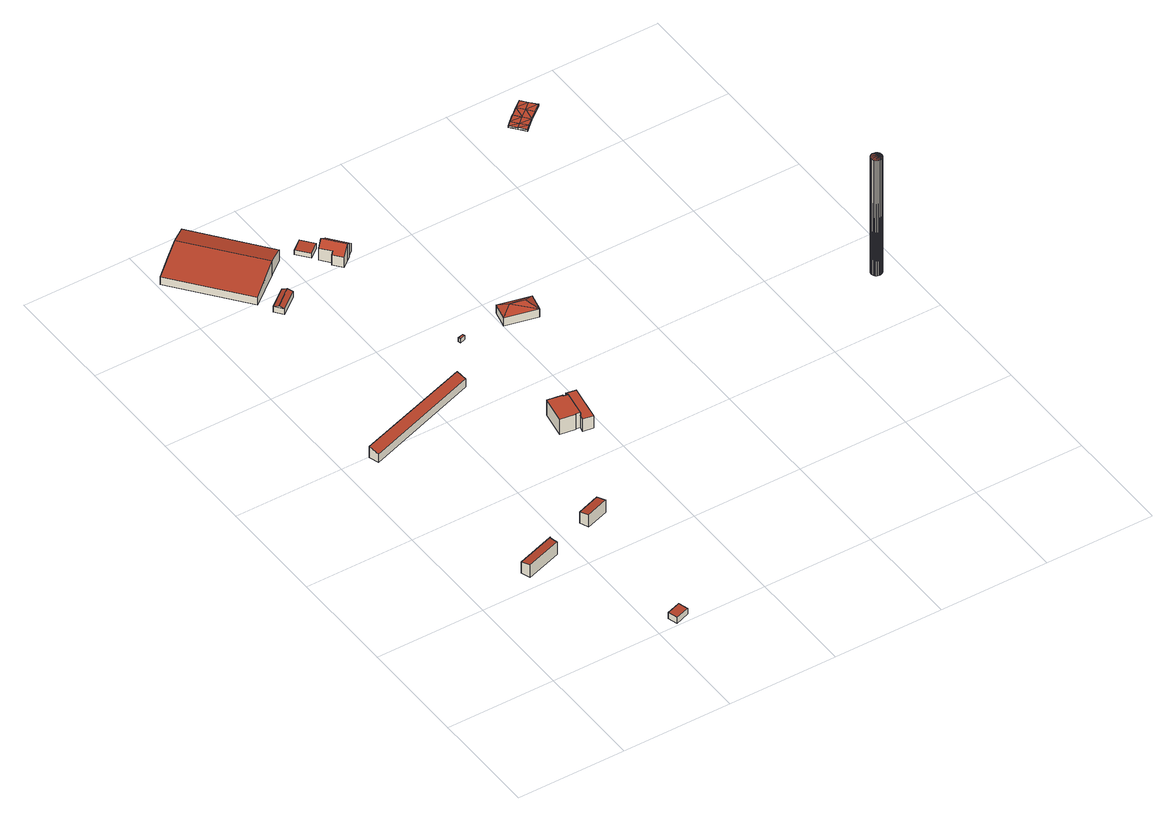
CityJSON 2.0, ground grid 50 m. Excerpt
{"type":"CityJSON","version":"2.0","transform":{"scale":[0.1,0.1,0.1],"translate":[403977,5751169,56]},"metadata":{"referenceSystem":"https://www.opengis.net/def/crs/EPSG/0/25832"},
"CityObjects":{
"building1":{"type":"Building","attributes":{"Gemeindeschluessel":"05515000","Geometrietyp2DReferenz":"3000","function":"51009_1610","roofType":"2100","measuredHeight":6.48},"geometry":[{"type":"Solid","lod":"2","boundaries":[[[[0,1,2,3]],[[4,5,1,0]],[[6,7,5,4]],[[8,9,7,6]],[[3,2,9,8]],[[6,4,0,3,8]],[[1,5,7,9,2]]]],"semantics":{"surfaces":[{"type":"WallSurface"},{"type":"RoofSurface"},{"type":"GroundSurface"}],"values":[[0,0,0,0,0,1,2]]}}]},
"building2":{"type":"Building","attributes":{"Gemeindeschluessel":"05515000","Geometrietyp2DReferenz":"3000","function":"31001_2000","roofType":"2100","measuredHeight":3.21},"geometry":[{"type":"Solid","lod":"2","boundaries":[[[[10,11,12,13]],[[14,15,11,10]],[[16,17,15,14]],[[13,12,17,16]],[[14,10,13,16]],[[11,15,17,12]]]],"semantics":{"surfaces":[{"type":"WallSurface"},{"type":"RoofSurface"},{"type":"GroundSurface"}],"values":[[0,0,0,0,1,2]]}}]},
"building3":{"type":"Building","attributes":{"Gemeindeschluessel":"05515000","Geometrietyp2DReferenz":"3000","function":"51009_1610","roofType":"2100","measuredHeight":5.77},"geometry":[{"type":"Solid","lod":"2","boundaries":[[[[18,19,20,21]],[[22,23,19,18]],[[24,25,23,22]],[[21,20,25,24]],[[22,18,21,24]],[[19,23,25,20]]]],"semantics":{"surfaces":[{"type":"WallSurface"},{"type":"RoofSurface"},{"type":"GroundSurface"}],"values":[[0,0,0,0,1,2]]}}]},
"building4":{"type":"Building","attributes":{"Gemeindeschluessel":"05515000","Geometrietyp2DReferenz":"3000","function":"51009_1610","roofType":"2100","measuredHeight":6.4},"geometry":[{"type":"Solid","lod":"2","boundaries":[[[[26,27,28,29]],[[30,31,27,26]],[[32,33,31,30]],[[29,28,33,32]],[[30,26,29,32]],[[27,31,33,28]]]],"semantics":{"surfaces":[{"type":"WallSurface"},{"type":"RoofSurface"},{"type":"GroundSurface"}],"values":[[0,0,0,0,1,2]]}}]},
"building5":{"type":"Building","attributes":{"Gemeindeschluessel":"05515000","Geometrietyp2DReferenz":"3000","function":"31001_2700","roofType":"3100","measuredHeight":7.15},"geometry":[{"type":"Solid","lod":"2","boundaries":[[[[34,35,36,37]],[[38,39,35,34]],[[40,41,39,38]],[[42,43,41,40]],[[44,45,43,42]],[[46,47,45,44]],[[37,36,47,46]],[[40,38,34,42]],[[37,46,44,42,34]],[[35,39,41,43,45,47,36]]]],"semantics":{"surfaces":[{"type":"WallSurface"},{"type":"RoofSurface"},{"type":"GroundSurface"}],"values":[[0,0,0,0,0,0,0,1,1,2]]}}]},
"building6":{"type":"Building","attributes":{"Gemeindeschluessel":"05515000","Geometrietyp2DReferenz":"3000","function":"31001_2700","roofType":"3100","measuredHeight":3.91},"geometry":[{"type":"Solid","lod":"2","boundaries":[[[[48,49,50,51]],[[52,53,49,48]],[[54,55,53,52]],[[51,50,55,54]],[[48,56,52]],[[54,57,51]],[[51,57,56,48]],[[52,56,57,54]],[[49,53,55,50]]]],"semantics":{"surfaces":[{"type":"WallSurface"},{"type":"RoofSurface"},{"type":"GroundSurface"}],"values":[[0,0,0,0,0,0,1,1,2]]}}]},
"building7":{"type":"Building","attributes":{"Gemeindeschluessel":"05515000","Geometrietyp2DReferenz":"3000","function":"31001_2000"},"address":[{"country":"Germany","locality":"Münster","thoroughfareNumber":"130","thoroughfareName":"Thierstraße"}],"children":["building7-1","building7-2"]},
"building7-1":{"type":"BuildingPart","attributes":{"roofType":"1000","measuredHeight":6.49},"parents":["building7"],"geometry":[{"type":"Solid","lod":"2","boundaries":[[[[58,59,60,61]],[[62,63,59,58]],[[64,65,66,67]],[[68,69,65,64]],[[61,60,69,68]],[[64,67,62,58,61,68]],[[59,63,66,65,69,60]],[[63,62,67,66]]]],"semantics":{"surfaces":[{"type":"WallSurface"},{"type":"RoofSurface"},{"type":"GroundSurface"},{"type":"ClosureSurface"}],"values":[[0,0,0,0,0,1,2,3]]}}]},
"building7-2":{"type":"BuildingPart","attributes":{"roofType":"1000","measuredHeight":7.9},"parents":["building7"],"geometry":[{"type":"Solid","lod":"2","boundaries":[[[[70,71,72,73]],[[74,75,71,70]],[[76,77,75,74]],[[78,79,77,76]],[[80,81,79,78]],[[82,66,81,80]],[[67,66,82]],[[63,62,83]],[[84,85,63,83]],[[86,87,85,84]],[[88,89,87,86]],[[90,91,89,88]],[[92,93,91,90]],[[94,95,93,92]],[[73,72,95,94]],[[92,90,88,86,84,83,84,80,82,80,78,76,74,70,73,94]],[[71,75,77,79,81,66,63,85,87,89,91,93,95,72]],[[96,80,84,97]],[[63,66,67,96,97,62]],[[67,82,80,96]],[[62,97,84,83]]]],"semantics":{"surfaces":[{"type":"WallSurface"},{"type":"RoofSurface"},{"type":"GroundSurface"},{"type":"ClosureSurface"}],"values":[[0,0,0,0,0,0,0,0,0,0,0,0,0,0,0,1,2,0,3,3,3]]}}]},
"building8":{"type":"Building","attributes":{"Gemeindeschluessel":"05515000","Geometrietyp2DReferenz":"3000","function":"31001_2500","roofType":"1000","measuredHeight":2.01},"geometry":[{"type":"Solid","lod":"2","boundaries":[[[[98,99,100,101]],[[102,103,99,98]],[[104,105,103,102]],[[101,100,105,104]],[[102,98,101,104]],[[99,103,105,100]]]],"semantics":{"surfaces":[{"type":"WallSurface"},{"type":"RoofSurface"},{"type":"GroundSurface"}],"values":[[0,0,0,0,1,2]]}}]},
"building9":{"type":"Building","attributes":{"Gemeindeschluessel":"05515000","Geometrietyp2DReferenz":"3000","function":"31001_2460","roofType":"2100","measuredHeight":2.74},"geometry":[{"type":"Solid","lod":"2","boundaries":[[[[106,107,108,109]],[[110,111,107,106]],[[112,113,111,110]],[[109,108,113,112]],[[110,106,109,112]],[[107,111,113,108]]]],"semantics":{"surfaces":[{"type":"WallSurface"},{"type":"RoofSurface"},{"type":"GroundSurface"}],"values":[[0,0,0,0,1,2]]}}]},
"building10":{"type":"Building","attributes":{"Gemeindeschluessel":"05515000","Geometrietyp2DReferenz":"3000","function":"31001_1000","roofType":"3100","measuredHeight":8.67},"address":[{"country":"Germany","locality":"Münster","thoroughfareNumber":"7","thoroughfareName":"Haus Getter"}],"geometry":[{"type":"Solid","lod":"2","boundaries":[[[[114,115,116,117]],[[118,119,115,114]],[[120,121,119,118]],[[122,123,121,120]],[[124,125,123,122]],[[126,127,125,124]],[[128,129,127,126]],[[130,131,129,128]],[[132,133,131,130]],[[117,116,133,132]],[[126,124,122,120,118,128]],[[114,117,132,130,128,118]],[[115,119,121,123,125,127,129,131,133,116]]]],"semantics":{"surfaces":[{"type":"WallSurface"},{"type":"RoofSurface"},{"type":"GroundSurface"}],"values":[[0,0,0,0,0,0,0,0,0,0,1,1,2]]}}]},
"building11":{"type":"Building","attributes":{"Gemeindeschluessel":"05515000","Geometrietyp2DReferenz":"3000","function":"31001_1000","roofType":"3200","measuredHeight":6.71},"address":[{"country":"Germany","locality":"Münster","thoroughfareNumber":"126","thoroughfareName":"Thierstraße"}],"geometry":[{"type":"Solid","lod":"2","boundaries":[[[[134,135,136,137]],[[138,139,135,134]],[[140,141,139,138]],[[137,136,141,140]],[[134,142,138]],[[140,143,137]],[[143,142,134]],[[134,137,143]],[[138,142,143]],[[143,140,138]],[[135,139,141,136]]]],"semantics":{"surfaces":[{"type":"WallSurface"},{"type":"RoofSurface"},{"type":"GroundSurface"}],"values":[[0,0,0,0,1,1,1,1,1,1,2]]}}]},
"building12":{"type":"Building","attributes":{"Geometrietyp2DReferenz":"2000","Gemeindeschluessel":"05515000","function":"53001_1800","roofType":"9999","measuredHeight":1},"geometry":[{"type":"Solid","lod":"2","boundaries":[[[[144,145,146]],[[145,147,146]],[[148,149,144]],[[149,145,144]],[[150,151,148]],[[151,149,148]],[[152,153,150]],[[153,151,150]],[[154,155,152]],[[155,153,152]],[[156,157,154]],[[157,155,154]],[[158,159,156]],[[159,157,156]],[[160,161,158]],[[161,159,158]],[[162,163,160]],[[163,161,160]],[[164,165,162]],[[165,163,162]],[[166,167,164]],[[167,165,164]],[[168,169,166]],[[169,167,166]],[[170,171,168]],[[171,169,168]],[[146,147,170]],[[147,171,170]],[[145,172,147]],[[147,172,171]],[[149,173,172]],[[149,172,145]],[[151,174,149]],[[149,174,173]],[[153,155,151]],[[151,155,174]],[[172,167,171]],[[171,167,169]],[[173,163,165]],[[173,165,167]],[[173,167,172]],[[174,159,173]],[[173,159,161]],[[173,161,163]],[[155,157,174]],[[174,157,159]],[[144,146,175]],[[146,170,175]],[[148,175,176]],[[148,144,175]],[[150,148,177]],[[148,176,177]],[[152,150,154]],[[150,177,154]],[[175,170,166]],[[170,168,166]],[[176,164,162]],[[176,166,164]],[[176,175,166]],[[177,176,158]],[[176,160,158]],[[176,162,160]],[[154,177,156]],[[177,158,156]]]],"semantics":{"surfaces":[{"type":"WallSurface"},{"type":"GroundSurface"},{"type":"RoofSurface"}],"values":[[0,0,0,0,0,0,0,0,0,0,0,0,0,0,0,0,0,0,0,0,0,0,0,0,0,0,0,0,1,1,1,1,1,1,1,1,1,1,1,1,1,1,1,1,1,1,2,2,2,2,2,2,2,2,2,2,2,2,2,2,2,2,2,2]]}}]},
"building13":{"type":"Building","attributes":{"Geometrietyp2DReferenz":"1000","Gemeindeschluessel":"05515000","function":"51002_1251","roofType":"9999","measuredHeight":60.59},"geometry":[{"type":"Solid","lod":"2","boundaries":[[[[178,179,180]],[[179,181,180]],[[182,183,178]],[[183,179,178]],[[184,185,182]],[[185,183,182]],[[186,187,184]],[[187,185,184]],[[188,189,186]],[[189,187,186]],[[190,191,188]],[[191,189,188]],[[192,193,190]],[[193,191,190]],[[194,195,192]],[[195,193,192]],[[196,197,194]],[[197,195,194]],[[198,199,196]],[[199,197,196]],[[200,201,198]],[[201,199,198]],[[202,203,200]],[[203,201,200]],[[204,205,202]],[[205,203,202]],[[206,207,204]],[[207,205,204]],[[208,209,206]],[[209,207,206]],[[210,211,208]],[[211,209,208]],[[212,213,210]],[[213,211,210]],[[214,215,212]],[[215,213,212]],[[216,217,214]],[[217,215,214]],[[180,181,216]],[[181,217,216]],[[181,179,217]],[[179,183,217]],[[183,185,217]],[[185,187,217]],[[187,189,217]],[[189,191,217]],[[191,193,217]],[[193,195,217]],[[195,197,217]],[[197,199,217]],[[199,201,217]],[[201,203,217]],[[203,205,217]],[[205,207,217]],[[207,209,217]],[[209,211,217]],[[211,213,217]],[[213,215,217]],[[178,180,182]],[[180,216,182]],[[216,214,182]],[[214,212,182]],[[212,210,182]],[[210,208,182]],[[208,206,182]],[[206,204,182]],[[204,202,182]],[[202,200,182]],[[200,198,182]],[[198,196,182]],[[196,194,182]],[[194,192,182]],[[192,190,182]],[[190,188,182]],[[188,186,182]],[[186,184,182]]]],"semantics":{"surfaces":[{"type":"WallSurface"},{"type":"GroundSurface"},{"type":"RoofSurface"}],"values":[[0,0,0,0,0,0,0,0,0,0,0,0,0,0,0,0,0,0,0,0,0,0,0,0,0,0,0,0,0,0,0,0,0,0,0,0,0,0,0,0,1,1,1,1,1,1,1,1,1,1,1,1,1,1,1,1,1,1,2,2,2,2,2,2,2,2,2,2,2,2,2,2,2,2,2,2]]}}]}
},
"vertices":[
[418,646,72],[418,646,14],[242,588,14],[242,588,72],[416,639,73],[416,639,14],[420,600,79],[420,600,14],[256,546,79],[256,546,14],
[652,24,42],[652,24,12],[638,66,12],[638,66,45],[588,2,42],[588,2,12],[574,44,45],[574,44,12],
[670,1620,59],[670,1620,16],[656,1662,16],[656,1662,74],[138,1441,58],[138,1441,16],[123,1486,74],[123,1486,16],
[717,700,79],[717,700,15],[702,742,15],[702,742,72],[612,665,79],[612,665,15],[597,706,72],[597,706,15],
[152,2906,92],[152,2906,20],[84,2852,20],[84,2852,76],[222,2962,76],[222,2962,20],[472,2646,76],[472,2646,20],[402,2591,92],[402,2591,20],[255,2474,59],[255,2474,20],[5,2789,59],[5,2789,20],
[368,2473,49],[368,2473,20],[283,2405,20],[283,2405,49],[399,2437,49],[399,2437,20],[313,2368,49],[313,2368,20],[383,2455,59],[298,2386,59],
[906,1145,83],[906,1145,18],[952,1137,18],[952,1137,83],[909,1166,83],[909,1166,18],[934,1310,83],[934,1310,18],[930,1289,18],[930,1289,83],[980,1302,83],[980,1302,18],
[910,1293,97],[910,1293,18],[842,1305,18],[842,1305,97],[909,1292,97],[909,1292,18],[910,1292,97],[910,1292,18],[910,1289,97],[910,1289,18],[929,1285,97],[929,1285,18],[930,1289,97],[909,1166,97],[910,1169,97],[910,1169,18],[890,1173,97],[890,1173,18],[889,1170,97],[889,1170,18],[888,1170,97],[888,1170,18],[888,1169,97],[888,1169,18],[821,1181,97],[821,1181,18],[929,1285,83],[910,1169,83],
[792,1857,40],[792,1857,20],[796,1845,20],[796,1845,40],[817,1864,40],[817,1864,20],[821,1853,40],[821,1853,20],
[585,2584,46],[585,2584,22],[632,2622,22],[632,2622,49],[540,2639,46],[540,2639,22],[587,2677,49],[587,2677,22],
[599,2557,87],[599,2557,26],[636,2512,26],[636,2512,87],[623,2577,113],[623,2577,26],[668,2613,66],[668,2613,26],[736,2529,66],[736,2529,26],[706,2505,97],[706,2505,26],[708,2503,97],[708,2503,26],[693,2491,113],[693,2491,26],[659,2464,77],[659,2464,26],[626,2504,77],[626,2504,26],
[1156,1879,64],[1156,1879,22],[1009,1913,22],[1009,1913,64],[1137,1798,64],[1137,1798,22],[991,1832,64],[991,1832,22],[1106,1848,89],[1040,1863,89],
[1804,2825,12],[1804,2825,2],[1838,2854,12],[1838,2854,2],[1768,2796,13],[1768,2796,3],[1738,2770,13],[1738,2770,3],[1720,2754,12],[1720,2754,2],[1694,2784,12],[1694,2784,2],[1668,2814,12],[1668,2814,2],[1686,2830,13],[1686,2830,3],[1716,2856,13],[1716,2856,3],[1716,2857,13],[1716,2857,3],[1717,2857,13],[1717,2857,3],[1753,2887,12],[1753,2887,2],[1787,2915,12],[1787,2915,2],[1812,2885,12],[1812,2885,2],[1778,2856,2],[1742,2826,3],[1712,2800,3],[1778,2856,12],[1742,2826,13],[1712,2800,13],
[2418,1308,614],[2418,1308,8],[2414,1314,614],[2414,1314,8],[2421,1301,614],[2421,1301,8],[2421,1293,614],[2421,1293,8],[2418,1285,614],[2418,1285,8],[2414,1279,614],[2414,1279,8],[2407,1275,614],[2407,1275,8],[2400,1272,614],[2400,1272,8],[2392,1272,614],[2392,1272,8],[2385,1275,614],[2385,1275,8],[2378,1279,614],[2378,1279,8],[2374,1285,614],[2374,1285,8],[2371,1293,614],[2371,1293,8],[2371,1301,614],[2371,1301,8],[2374,1308,614],[2374,1308,8],[2378,1314,614],[2378,1314,8],[2385,1319,614],[2385,1319,8],[2392,1321,614],[2392,1321,8],[2400,1321,614],[2400,1321,8],[2407,1319,614],[2407,1319,8]
]}
